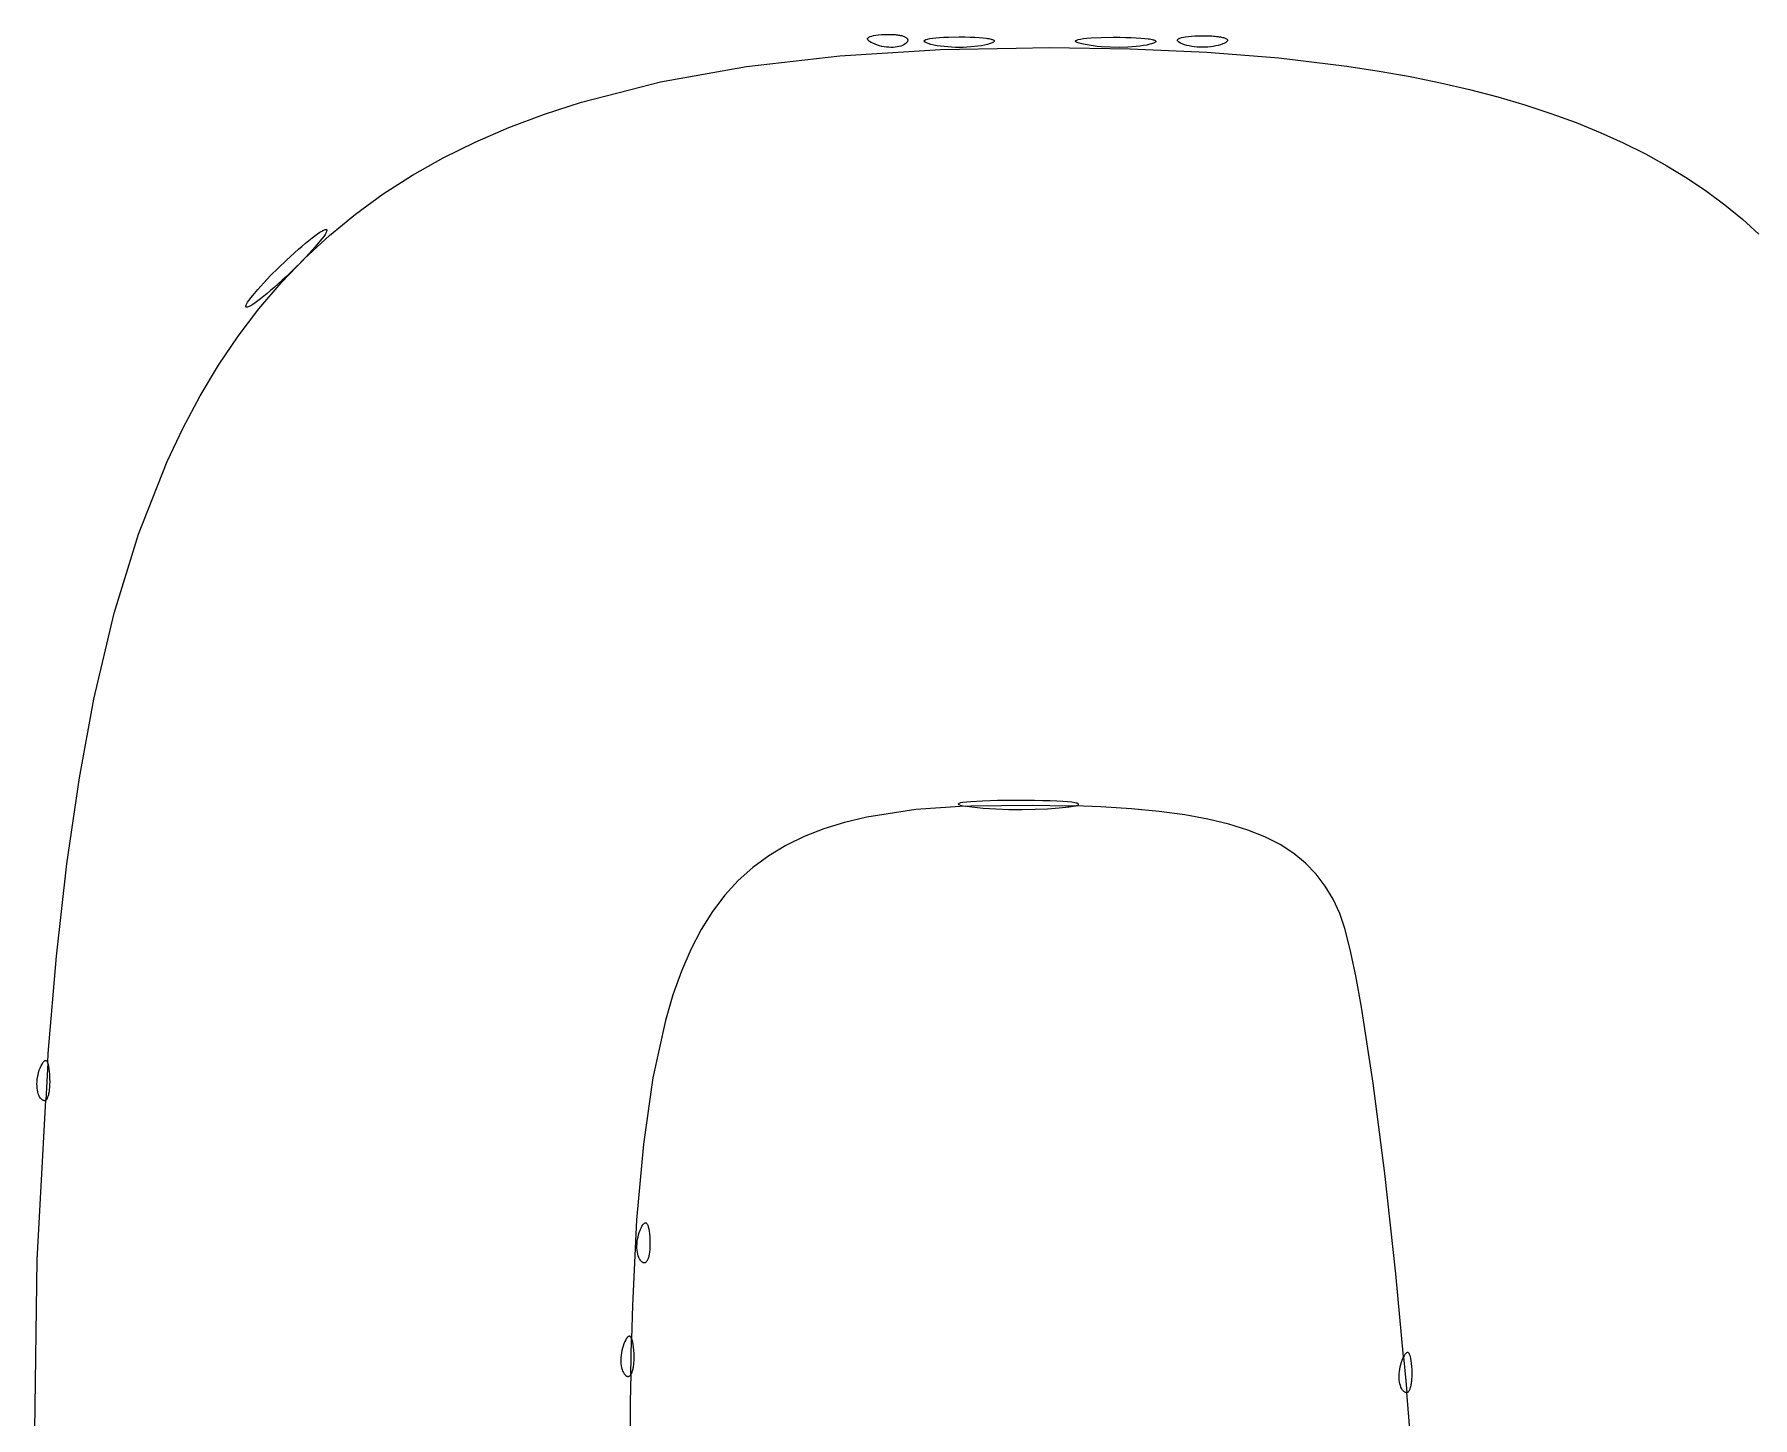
# Model space of a CAD drawing. Extents: x 70.3 to 133.4, y -81.7 to -32.
# Drawn here: x 73.029 to 73.87, y -67.216 to -66.539 of the extents above; entities that cross this region are included whole.
import ezdxf

# ---------------------------------------------------------------- set-up
doc = ezdxf.new("R2010")
doc.units = 0
doc.layers.add('BLACK', color=7, linetype='CONTINUOUS')

msp = doc.modelspace()

# ---------------------------------------------------------------- linework, layer by layer
at = {"layer": 'BLACK', "linetype": 'CONTINUOUS'}
for p, q in [((73.437416, -66.540841), (73.437595, -66.540688)), ((73.437595, -66.540688), (73.43782, -66.540541)), ((73.43782, -66.540541), (73.43809, -66.540401)), ((73.43809, -66.540401), (73.438405, -66.540267)), ((73.438405, -66.540267), (73.43917, -66.540021)), ((73.43917, -66.540021), (73.440115, -66.539804)), ((73.440115, -66.539804), (73.441236, -66.539617)), ((73.441236, -66.539617), (73.442535, -66.539462)), ((73.442535, -66.539462), (73.444008, -66.539339)), ((73.444008, -66.539339), (73.445655, -66.539251)), ((73.445655, -66.539251), (73.446429, -66.539225)), ((73.446429, -66.539225), (73.44718, -66.539212)), ((73.44718, -66.539212), (73.447909, -66.539211)), ((73.447909, -66.539211), (73.448614, -66.539223)), ((73.448614, -66.539223), (73.449294, -66.539247)), ((73.449294, -66.539247), (73.44995, -66.539282)), ((73.44995, -66.539282), (73.45058, -66.539328)), ((73.45058, -66.539328), (73.451184, -66.539386)), ((73.451184, -66.539386), (73.451761, -66.539455)), ((73.451761, -66.539455), (73.452311, -66.539534)), ((73.452311, -66.539534), (73.452832, -66.539624)), ((73.452832, -66.539624), (73.453324, -66.539723)), ((73.453324, -66.539723), (73.453787, -66.539833)), ((73.453787, -66.539833), (73.454219, -66.539952)), ((73.454219, -66.539952), (73.454621, -66.54008)), ((73.454621, -66.54008), (73.454991, -66.540217)), ((73.454991, -66.540217), (73.455329, -66.540363)), ((73.455329, -66.540363), (73.455634, -66.540518)), ((73.455634, -66.540518), (73.455905, -66.54068)), ((73.455905, -66.54068), (73.456142, -66.540851)), ((73.470504, -66.540905), (73.472345, -66.540751)), ((73.472345, -66.540751), (73.474425, -66.540629)), ((73.474425, -66.540629), (73.476738, -66.540539)), ((73.476738, -66.540539), (73.482036, -66.540465)), ((73.482036, -66.540465), (73.484794, -66.540484)), ((73.484794, -66.540484), (73.487333, -66.540539)), ((73.487333, -66.540539), (73.489646, -66.540629)), ((73.489646, -66.540629), (73.491727, -66.540751)), ((73.491727, -66.540751), (73.493567, -66.540905)), ((73.54653, -66.54096), (73.55143, -66.540728)), ((73.55143, -66.540728), (73.557442, -66.540626)), ((73.557442, -66.540626), (73.560605, -66.540628)), ((73.560605, -66.540628), (73.563538, -66.540667)), ((73.563538, -66.540667), (73.566233, -66.540741)), ((73.566233, -66.540741), (73.568681, -66.540848)), ((73.590768, -66.540794), (73.591724, -66.540563)), ((73.591724, -66.540563), (73.592862, -66.540362)), ((73.592862, -66.540362), (73.594176, -66.540193)), ((73.594176, -66.540193), (73.595662, -66.540058)), ((73.595662, -66.540058), (73.597314, -66.539959)), ((73.597314, -66.539959), (73.599128, -66.539898)), ((73.599128, -66.539898), (73.601098, -66.539877)), ((73.601098, -66.539877), (73.603068, -66.539898)), ((73.603068, -66.539898), (73.603995, -66.539923)), ((73.603995, -66.539923), (73.604882, -66.539959)), ((73.604882, -66.539959), (73.605728, -66.540003)), ((73.605728, -66.540003), (73.606534, -66.540058)), ((73.606534, -66.540058), (73.607298, -66.540121)), ((73.607298, -66.540121), (73.60802, -66.540193)), ((73.60802, -66.540193), (73.608699, -66.540273)), ((73.608699, -66.540273), (73.609335, -66.540362)), ((73.609335, -66.540362), (73.609926, -66.540459)), ((73.609926, -66.540459), (73.610473, -66.540563)), ((73.610473, -66.540563), (73.610974, -66.540675)), ((73.610974, -66.540675), (73.611429, -66.540794)), ((73.423546, -66.549643), (73.472897, -66.546581)), ((73.437152, -66.541338), (73.437194, -66.541166)), ((73.437156, -66.541516), (73.437152, -66.541338)), ((73.437207, -66.541699), (73.437156, -66.541516)), ((73.437194, -66.541166), (73.437282, -66.541)), ((73.437304, -66.541888), (73.437207, -66.541699)), ((73.437282, -66.541), (73.437416, -66.540841)), ((73.437447, -66.542082), (73.437304, -66.541888)), ((73.437637, -66.542281), (73.437447, -66.542082)), ((73.437875, -66.542486), (73.437637, -66.542281)), ((73.438159, -66.542695), (73.437875, -66.542486)), ((73.438869, -66.543128), (73.438159, -66.542695)), ((73.439769, -66.543579), (73.438869, -66.543128)), ((73.44086, -66.544046), (73.439769, -66.543579)), ((73.441946, -66.544446), (73.44086, -66.544046)), ((73.44305, -66.544786), (73.441946, -66.544446)), ((73.444165, -66.545066), (73.44305, -66.544786)), ((73.445283, -66.545287), (73.444165, -66.545066)), ((73.446396, -66.545448), (73.445283, -66.545287)), ((73.447496, -66.545551), (73.446396, -66.545448)), ((73.448575, -66.545596), (73.447496, -66.545551)), ((73.449626, -66.545582), (73.448575, -66.545596)), ((73.450641, -66.545511), (73.449626, -66.545582)), ((73.451611, -66.545382), (73.450641, -66.545511)), ((73.45253, -66.545196), (73.451611, -66.545382)), ((73.453389, -66.544953), (73.45253, -66.545196)), ((73.454181, -66.544654), (73.453389, -66.544953)), ((73.454897, -66.544298), (73.454181, -66.544654)), ((73.455531, -66.543887), (73.454897, -66.544298)), ((73.455814, -66.54366), (73.455531, -66.543887)), ((73.456073, -66.54342), (73.455814, -66.54366)), ((73.456299, -66.543175), (73.456073, -66.54342)), ((73.456142, -66.540851), (73.456344, -66.541029)), ((73.456483, -66.542935), (73.456299, -66.543175)), ((73.456344, -66.541029), (73.456511, -66.541215)), ((73.456625, -66.542699), (73.456483, -66.542935)), ((73.456511, -66.541215), (73.456641, -66.541408)), ((73.456726, -66.542469), (73.456625, -66.542699)), ((73.456641, -66.541408), (73.456735, -66.541607)), ((73.456787, -66.542245), (73.456726, -66.542469)), ((73.456735, -66.541607), (73.456768, -66.54171)), ((73.456768, -66.54171), (73.456791, -66.541814)), ((73.456803, -66.542135), (73.456787, -66.542245)), ((73.456791, -66.541814), (73.456804, -66.541919)), ((73.456808, -66.542026), (73.456803, -66.542135)), ((73.456804, -66.541919), (73.456808, -66.542026)), ((73.464887, -66.542525), (73.464904, -66.542369)), ((73.464944, -66.542686), (73.464887, -66.542525)), ((73.464904, -66.542369), (73.464993, -66.542217)), ((73.465075, -66.54285), (73.464944, -66.542686)), ((73.464993, -66.542217), (73.465154, -66.542069)), ((73.465281, -66.543019), (73.465075, -66.54285)), ((73.465154, -66.542069), (73.465687, -66.54179)), ((73.465922, -66.543366), (73.465281, -66.543019)), ((73.465687, -66.54179), (73.466496, -66.541531)), ((73.466874, -66.543725), (73.465922, -66.543366)), ((73.466496, -66.541531), (73.467573, -66.541297)), ((73.468145, -66.544095), (73.466874, -66.543725)), ((73.467573, -66.541297), (73.468911, -66.541087)), ((73.469632, -66.544446), (73.468145, -66.544095)), ((73.468911, -66.541087), (73.470504, -66.540905)), ((73.471219, -66.54475), (73.469632, -66.544446)), ((73.472891, -66.545008), (73.471219, -66.54475)), ((73.474635, -66.545218), (73.472891, -66.545008)), ((73.472897, -66.546581), (73.509817, -66.545916)), ((73.476435, -66.545382), (73.474635, -66.545218)), ((73.478278, -66.545499), (73.476435, -66.545382)), ((73.48015, -66.545569), (73.478278, -66.545499)), ((73.482036, -66.545593), (73.48015, -66.545569)), ((73.483922, -66.545569), (73.482036, -66.545593)), ((73.485793, -66.545499), (73.483922, -66.545569)), ((73.487636, -66.545382), (73.485793, -66.545499)), ((73.489437, -66.545218), (73.487636, -66.545382)), ((73.49118, -66.545008), (73.489437, -66.545218)), ((73.492852, -66.54475), (73.49118, -66.545008)), ((73.494439, -66.544446), (73.492852, -66.54475)), ((73.493567, -66.540905), (73.49516, -66.541087)), ((73.495926, -66.544095), (73.494439, -66.544446)), ((73.49516, -66.541087), (73.495861, -66.541189)), ((73.495861, -66.541189), (73.496499, -66.541297)), ((73.496602, -66.543909), (73.495926, -66.544095)), ((73.496499, -66.541297), (73.49707, -66.541411)), ((73.497197, -66.543725), (73.496602, -66.543909)), ((73.49707, -66.541411), (73.497576, -66.541531)), ((73.497713, -66.543544), (73.497197, -66.543725)), ((73.497576, -66.541531), (73.498014, -66.541658)), ((73.49815, -66.543366), (73.497713, -66.543544)), ((73.498014, -66.541658), (73.498384, -66.54179)), ((73.498509, -66.543191), (73.49815, -66.543366)), ((73.498384, -66.54179), (73.498686, -66.541927)), ((73.498791, -66.543019), (73.498509, -66.543191)), ((73.498686, -66.541927), (73.498917, -66.542069)), ((73.498997, -66.54285), (73.498791, -66.543019)), ((73.498917, -66.542069), (73.499078, -66.542217)), ((73.499128, -66.542686), (73.498997, -66.54285)), ((73.499078, -66.542217), (73.499132, -66.542292)), ((73.499165, -66.542605), (73.499128, -66.542686)), ((73.499132, -66.542292), (73.499167, -66.542369)), ((73.499184, -66.542525), (73.499165, -66.542605)), ((73.499167, -66.542369), (73.499185, -66.542446)), ((73.499185, -66.542446), (73.499184, -66.542525)), ((73.509817, -66.545916), (73.526062, -66.545624)), ((73.526062, -66.545624), (73.565748, -66.546223)), ((73.538952, -66.542576), (73.538967, -66.542428)), ((73.539022, -66.542729), (73.538952, -66.542576)), ((73.538967, -66.542428), (73.539066, -66.542284)), ((73.539179, -66.542885), (73.539022, -66.542729)), ((73.539066, -66.542284), (73.539515, -66.542009)), ((73.539754, -66.543207), (73.539179, -66.542885)), ((73.539515, -66.542009), (73.540292, -66.541753)), ((73.540686, -66.543541), (73.539754, -66.543207)), ((73.540292, -66.541753), (73.541389, -66.541518)), ((73.54198, -66.543885), (73.540686, -66.543541)), ((73.541389, -66.541518), (73.542799, -66.541307)), ((73.543644, -66.544238), (73.54198, -66.543885)), ((73.542799, -66.541307), (73.544515, -66.54112)), ((73.545544, -66.544571), (73.543644, -66.544238)), ((73.544515, -66.54112), (73.54653, -66.54096)), ((73.547532, -66.544858), (73.545544, -66.544571)), ((73.54959, -66.545098), (73.547532, -66.544858)), ((73.551703, -66.545293), (73.54959, -66.545098)), ((73.556028, -66.545545), (73.551703, -66.545293)), ((73.560375, -66.545614), (73.556028, -66.545545)), ((73.564616, -66.545502), (73.560375, -66.545614)), ((73.566656, -66.545377), (73.564616, -66.545502)), ((73.565748, -66.546223), (73.603225, -66.547933)), ((73.56862, -66.545207), (73.566656, -66.545377)), ((73.570492, -66.544992), (73.56862, -66.545207)), ((73.568681, -66.540848), (73.570872, -66.540987)), ((73.572256, -66.544732), (73.570492, -66.544992)), ((73.570872, -66.540987), (73.572797, -66.541155)), ((73.573895, -66.544427), (73.572256, -66.544732)), ((73.572797, -66.541155), (73.574447, -66.541351)), ((73.575394, -66.544077), (73.573895, -66.544427)), ((73.574447, -66.541351), (73.575165, -66.541459)), ((73.575165, -66.541459), (73.575812, -66.541573)), ((73.57606, -66.543892), (73.575394, -66.544077)), ((73.575812, -66.541573), (73.576385, -66.541694)), ((73.576635, -66.54371), (73.57606, -66.543892)), ((73.576385, -66.541694), (73.576884, -66.54182)), ((73.57712, -66.543531), (73.576635, -66.54371)), ((73.576884, -66.54182), (73.577307, -66.541952)), ((73.577518, -66.543355), (73.57712, -66.543531)), ((73.577307, -66.541952), (73.577653, -66.542089)), ((73.577828, -66.543182), (73.577518, -66.543355)), ((73.577653, -66.542089), (73.577921, -66.542231)), ((73.578052, -66.543013), (73.577828, -66.543182)), ((73.577921, -66.542231), (73.57811, -66.542379)), ((73.578191, -66.542848), (73.578052, -66.543013)), ((73.57811, -66.542379), (73.578175, -66.542454)), ((73.578175, -66.542454), (73.578219, -66.542531)), ((73.578229, -66.542767), (73.578191, -66.542848)), ((73.578219, -66.542531), (73.578243, -66.542608)), ((73.578246, -66.542687), (73.578229, -66.542767)), ((73.578243, -66.542608), (73.578246, -66.542687)), ((73.588849, -66.542149), (73.588861, -66.541976)), ((73.58889, -66.542326), (73.588849, -66.542149)), ((73.588861, -66.541976), (73.588925, -66.541809)), ((73.588983, -66.542508), (73.58889, -66.542326)), ((73.588925, -66.541809), (73.58904, -66.541646)), ((73.58913, -66.542694), (73.588983, -66.542508)), ((73.58904, -66.541646), (73.589205, -66.541489)), ((73.589332, -66.542883), (73.58913, -66.542694)), ((73.589205, -66.541489), (73.589421, -66.541338)), ((73.589588, -66.543077), (73.589332, -66.542883)), ((73.589421, -66.541338), (73.589998, -66.541053)), ((73.590269, -66.543473), (73.589588, -66.543077)), ((73.589998, -66.541053), (73.590768, -66.540794)), ((73.591176, -66.543881), (73.590269, -66.543473)), ((73.592239, -66.544268), (73.591176, -66.543881)), ((73.593372, -66.544603), (73.592239, -66.544268)), ((73.594566, -66.544887), (73.593372, -66.544603)), ((73.595812, -66.545119), (73.594566, -66.544887)), ((73.597098, -66.5453), (73.595812, -66.545119)), ((73.598414, -66.545429), (73.597098, -66.5453)), ((73.599751, -66.545506), (73.598414, -66.545429)), ((73.601098, -66.545532), (73.599751, -66.545506)), ((73.602445, -66.545506), (73.601098, -66.545532)), ((73.603782, -66.545429), (73.602445, -66.545506)), ((73.603225, -66.547933), (73.638532, -66.550769)), ((73.605099, -66.5453), (73.603782, -66.545429)), ((73.606385, -66.545119), (73.605099, -66.5453)), ((73.60763, -66.544887), (73.606385, -66.545119)), ((73.608824, -66.544603), (73.60763, -66.544887)), ((73.609958, -66.544268), (73.608824, -66.544603)), ((73.61102, -66.543881), (73.609958, -66.544268)), ((73.611503, -66.543676), (73.61102, -66.543881)), ((73.611429, -66.540794), (73.611837, -66.54092)), ((73.611928, -66.543473), (73.611503, -66.543676)), ((73.611837, -66.54092), (73.612198, -66.541053)), ((73.612296, -66.543273), (73.611928, -66.543473)), ((73.612198, -66.541053), (73.612511, -66.541192)), ((73.612608, -66.543077), (73.612296, -66.543273)), ((73.612511, -66.541192), (73.612776, -66.541338)), ((73.612864, -66.542883), (73.612608, -66.543077)), ((73.612776, -66.541338), (73.612991, -66.541489)), ((73.613066, -66.542694), (73.612864, -66.542883)), ((73.612991, -66.541489), (73.613156, -66.541646)), ((73.613213, -66.542508), (73.613066, -66.542694)), ((73.613156, -66.541646), (73.61322, -66.541727)), ((73.613267, -66.542416), (73.613213, -66.542508)), ((73.61322, -66.541727), (73.613271, -66.541809)), ((73.613307, -66.542326), (73.613267, -66.542416)), ((73.613271, -66.541809), (73.61331, -66.541892)), ((73.613333, -66.542237), (73.613307, -66.542326)), ((73.61331, -66.541892), (73.613335, -66.541976)), ((73.613347, -66.542149), (73.613333, -66.542237)), ((73.613335, -66.541976), (73.613348, -66.542062)), ((73.613348, -66.542062), (73.613347, -66.542149)), ((73.335754, -66.562446), (73.377876, -66.554901)), ((73.377876, -66.554901), (73.423546, -66.549643)), ((73.638532, -66.550769), (73.67171, -66.554748)), ((73.67171, -66.554748), (73.687513, -66.557171)), ((73.687513, -66.557171), (73.7028, -66.559885)), ((73.320571, -66.566338), (73.335754, -66.562446)), ((73.7028, -66.559885), (73.717574, -66.562893)), ((73.717574, -66.562893), (73.731842, -66.566196)), ((73.278931, -66.578251), (73.297046, -66.572369)), ((73.297046, -66.572369), (73.320571, -66.566338)), ((73.731842, -66.566196), (73.745607, -66.569797)), ((73.745607, -66.569797), (73.758877, -66.573697)), ((73.758877, -66.573697), (73.771654, -66.577898)), ((73.261618, -66.584762), (73.278931, -66.578251)), ((73.771654, -66.577898), (73.783945, -66.582403)), ((73.783945, -66.582403), (73.795754, -66.587212)), ((73.245093, -66.591913), (73.261618, -66.584762)), ((73.795754, -66.587212), (73.807088, -66.592329)), ((73.229337, -66.599715), (73.245093, -66.591913)), ((73.807088, -66.592329), (73.817949, -66.597755)), ((73.817949, -66.597755), (73.828345, -66.603492)), ((73.214335, -66.608181), (73.229337, -66.599715)), ((73.828345, -66.603492), (73.838279, -66.609542)), ((73.200069, -66.61732), (73.214335, -66.608181)), ((73.838279, -66.609542), (73.847757, -66.615908)), ((73.847757, -66.615908), (73.856784, -66.62259)), ((73.186523, -66.627146), (73.200069, -66.61732)), ((73.856784, -66.62259), (73.865366, -66.629591)), ((73.17368, -66.637669), (73.186523, -66.627146)), ((73.865366, -66.629591), (73.873506, -66.636913)), ((73.160334, -66.642823), (73.162068, -66.641362)), ((73.161523, -66.6489), (73.17368, -66.637669)), ((73.162068, -66.641362), (73.163704, -66.640024)), ((73.163704, -66.640024), (73.165233, -66.638817)), ((73.165233, -66.638817), (73.166644, -66.637748)), ((73.166644, -66.637748), (73.167927, -66.636825)), ((73.169072, -66.640485), (73.166644, -66.643354)), ((73.167927, -66.636825), (73.169072, -66.636055)), ((73.169072, -66.636055), (73.170069, -66.635446)), ((73.170069, -66.639222), (73.169072, -66.640485)), ((73.170069, -66.635446), (73.170509, -66.635204)), ((73.170907, -66.638087), (73.170069, -66.639222)), ((73.170509, -66.635204), (73.170907, -66.635005)), ((73.170907, -66.635005), (73.171264, -66.63485)), ((73.171577, -66.637094), (73.170907, -66.638087)), ((73.171264, -66.63485), (73.171577, -66.63474)), ((73.171577, -66.63474), (73.171846, -66.634676)), ((73.172068, -66.636253), (73.171577, -66.637094)), ((73.171846, -66.634676), (73.172068, -66.634658)), ((73.172068, -66.634658), (73.172243, -66.634689)), ((73.17237, -66.635576), (73.172068, -66.636253)), ((73.172243, -66.634689), (73.17237, -66.634768)), ((73.17237, -66.634768), (73.172447, -66.634896)), ((73.172447, -66.635303), (73.17237, -66.635576)), ((73.172447, -66.634896), (73.172473, -66.635075)), ((73.172473, -66.635075), (73.172447, -66.635303)), ((73.148643, -66.653575), (73.152629, -66.649749)), ((73.150037, -66.660851), (73.161523, -66.6489)), ((73.152629, -66.649749), (73.154651, -66.64787)), ((73.154651, -66.64787), (73.156616, -66.646085)), ((73.156616, -66.646085), (73.158513, -66.6444)), ((73.158513, -66.6444), (73.160334, -66.642823)), ((73.163704, -66.646602), (73.160334, -66.650135)), ((73.166644, -66.643354), (73.163704, -66.646602)), ((73.141555, -66.660833), (73.144924, -66.6573)), ((73.144924, -66.6573), (73.148643, -66.653575)), ((73.152629, -66.657686), (73.150608, -66.659565)), ((73.156616, -66.653861), (73.152629, -66.657686)), ((73.160334, -66.650135), (73.156616, -66.653861)), ((73.136187, -66.666949), (73.138615, -66.66408)), ((73.138615, -66.66408), (73.141555, -66.660833)), ((73.139203, -66.673533), (73.150037, -66.660851)), ((73.143191, -66.666073), (73.141555, -66.66741)), ((73.144924, -66.664612), (73.143191, -66.666073)), ((73.146745, -66.663035), (73.144924, -66.664612)), ((73.148643, -66.66135), (73.146745, -66.663035)), ((73.150608, -66.659565), (73.148643, -66.66135)), ((73.129005, -66.686958), (73.139203, -66.673533)), ((73.132786, -66.67236), (73.132812, -66.672132)), ((73.132812, -66.672539), (73.132786, -66.67236)), ((73.132812, -66.672132), (73.132889, -66.671859)), ((73.132889, -66.672667), (73.132812, -66.672539)), ((73.132889, -66.671859), (73.133191, -66.671182)), ((73.133015, -66.672746), (73.132889, -66.672667)), ((73.133191, -66.672776), (73.133015, -66.672746)), ((73.133191, -66.671182), (73.133682, -66.670341)), ((73.133413, -66.672759), (73.133191, -66.672776)), ((73.133682, -66.672695), (73.133413, -66.672759)), ((73.133682, -66.670341), (73.134352, -66.669347)), ((73.133995, -66.672585), (73.133682, -66.672695)), ((73.134352, -66.67243), (73.133995, -66.672585)), ((73.134352, -66.669347), (73.13519, -66.668213)), ((73.13475, -66.672231), (73.134352, -66.67243)), ((73.13519, -66.671989), (73.13475, -66.672231)), ((73.13519, -66.668213), (73.136187, -66.666949)), ((73.136187, -66.67138), (73.13519, -66.671989)), ((73.137332, -66.67061), (73.136187, -66.67138)), ((73.138615, -66.669687), (73.137332, -66.67061)), ((73.140026, -66.668618), (73.138615, -66.669687)), ((73.141555, -66.66741), (73.140026, -66.668618)), ((73.119427, -66.701137), (73.129005, -66.686958)), ((73.110452, -66.716081), (73.119427, -66.701137)), ((73.102064, -66.731803), (73.110452, -66.716081)), ((73.094244, -66.748312), (73.102064, -66.731803)), ((73.080247, -66.783742), (73.094244, -66.748312)), ((73.068328, -66.822461), (73.080247, -66.783742)), ((73.058352, -66.864561), (73.068328, -66.822461)), ((73.051312, -66.903029), (73.058352, -66.864561)), ((73.04525, -66.945133), (73.051312, -66.903029)), ((73.460808, -66.918638), (73.436842, -66.922308)), ((73.484856, -66.916959), (73.460808, -66.918638)), ((73.481627, -66.915766), (73.481563, -66.915902)), ((73.481563, -66.915902), (73.481626, -66.916042)), ((73.481626, -66.916042), (73.481817, -66.916186)), ((73.481816, -66.915633), (73.481627, -66.915766)), ((73.482566, -66.915381), (73.481816, -66.915633)), ((73.481817, -66.916186), (73.48259, -66.916483)), ((73.483801, -66.915148), (73.482566, -66.915381)), ((73.48259, -66.916483), (73.483892, -66.916792)), ((73.487683, -66.914743), (73.483801, -66.915148)), ((73.483892, -66.916792), (73.484856, -66.916959)), ((73.484856, -66.916959), (73.487725, -66.916759)), ((73.485736, -66.917111), (73.484856, -66.916959)), ((73.488131, -66.917439), (73.485736, -66.917111)), ((73.493372, -66.914432), (73.487683, -66.914743)), ((73.487725, -66.916759), (73.517754, -66.91639)), ((73.493784, -66.918017), (73.488131, -66.917439)), ((73.500779, -66.914228), (73.493372, -66.914432)), ((73.499914, -66.918426), (73.493784, -66.918017)), ((73.506324, -66.918667), (73.499914, -66.918426)), ((73.509817, -66.914146), (73.500779, -66.914228)), ((73.512821, -66.91874), (73.506324, -66.918667)), ((73.514556, -66.914155), (73.509817, -66.914146)), ((73.519207, -66.918645), (73.512821, -66.91874)), ((73.518941, -66.914197), (73.514556, -66.914155)), ((73.517754, -66.91639), (73.535253, -66.916705)), ((73.52296, -66.91427), (73.518941, -66.914197)), ((73.525289, -66.918383), (73.519207, -66.918645)), ((73.526598, -66.914374), (73.52296, -66.91427)), ((73.53087, -66.917954), (73.525289, -66.918383)), ((73.529842, -66.914506), (73.526598, -66.914374)), ((73.53268, -66.914665), (73.529842, -66.914506)), ((73.535756, -66.917358), (73.53087, -66.917954)), ((73.535098, -66.914849), (73.53268, -66.914665)), ((73.537082, -66.915056), (73.535098, -66.914849)), ((73.535253, -66.916705), (73.538595, -66.916834)), ((73.537718, -66.917023), (73.535756, -66.917358)), ((73.538619, -66.915285), (73.537082, -66.915056)), ((73.538496, -66.916859), (73.537718, -66.917023)), ((73.538595, -66.916834), (73.538496, -66.916859)), ((73.538595, -66.916834), (73.53914, -66.916698)), ((73.551409, -66.917328), (73.538595, -66.916834)), ((73.539216, -66.915407), (73.538619, -66.915285)), ((73.53914, -66.916698), (73.539653, -66.91654)), ((73.539697, -66.915534), (73.539216, -66.915407)), ((73.539653, -66.91654), (73.540036, -66.916385)), ((73.540059, -66.915665), (73.539697, -66.915534)), ((73.540036, -66.916385), (73.54029, -66.916234)), ((73.540301, -66.915801), (73.540059, -66.915665)), ((73.54029, -66.916234), (73.540418, -66.916086)), ((73.540376, -66.915871), (73.540301, -66.915801)), ((73.540421, -66.915941), (73.540376, -66.915871)), ((73.540418, -66.916086), (73.540435, -66.916013)), ((73.540435, -66.916013), (73.540421, -66.915941)), ((73.566278, -66.918277), (73.551409, -66.917328)), ((73.579918, -66.919573), (73.566278, -66.918277)), ((73.425915, -66.924902), (73.415666, -66.92805)), ((73.436842, -66.922308), (73.425915, -66.924902)), ((73.592384, -66.921237), (73.579918, -66.919573)), ((73.603735, -66.923287), (73.592384, -66.921237)), ((73.614026, -66.925745), (73.603735, -66.923287)), ((73.623315, -66.92863), (73.614026, -66.925745)), ((73.406075, -66.931787), (73.39712, -66.936146)), ((73.415666, -66.92805), (73.406075, -66.931787)), ((73.631658, -66.931962), (73.623315, -66.92863)), ((73.639112, -66.935761), (73.631658, -66.931962)), ((73.645735, -66.940048), (73.639112, -66.935761)), ((73.388783, -66.941165), (73.381043, -66.946877)), ((73.39712, -66.936146), (73.388783, -66.941165)), ((73.651582, -66.944842), (73.645735, -66.940048)), ((73.040165, -66.990325), (73.04525, -66.945133)), ((73.381043, -66.946877), (73.37388, -66.953319)), ((73.656711, -66.950164), (73.651582, -66.944842)), ((73.661179, -66.956033), (73.656711, -66.950164)), ((73.367273, -66.960524), (73.361204, -66.968528)), ((73.37388, -66.953319), (73.367273, -66.960524)), ((73.665042, -66.962469), (73.661179, -66.956033)), ((73.361204, -66.968528), (73.355651, -66.977367)), ((73.668357, -66.969493), (73.665042, -66.962469)), ((73.67084, -66.976798), (73.668357, -66.969493)), ((73.355651, -66.977367), (73.350595, -66.987076)), ((73.673455, -66.987033), (73.67084, -66.976798)), ((73.036052, -67.038058), (73.040165, -66.990325)), ((73.350595, -66.987076), (73.346015, -66.997689)), ((73.676174, -66.99996), (73.673455, -66.987033)), ((73.346015, -66.997689), (73.341892, -67.009242)), ((73.67897, -67.015342), (73.676174, -66.99996)), ((73.341892, -67.009242), (73.338205, -67.02177)), ((73.684676, -67.052514), (73.67897, -67.015342)), ((73.338205, -67.02177), (73.332059, -67.04989)), ((73.031714, -67.046221), (73.032113, -67.045135)), ((73.032113, -67.045135), (73.03258, -67.044044)), ((73.03258, -67.044044), (73.033031, -67.043144)), ((73.033031, -67.043144), (73.033464, -67.042434)), ((73.033464, -67.042434), (73.033673, -67.04215)), ((73.033673, -67.04215), (73.033878, -67.041913)), ((73.033878, -67.041913), (73.034077, -67.041723)), ((73.034077, -67.041723), (73.034271, -67.041579)), ((73.034271, -67.041579), (73.03446, -67.041482)), ((73.03446, -67.041482), (73.034643, -67.041432)), ((73.034643, -67.041432), (73.034821, -67.041428)), ((73.034821, -67.041428), (73.034993, -67.04147)), ((73.035818, -67.042505), (73.034851, -67.06085)), ((73.034993, -67.04147), (73.035158, -67.041558)), ((73.035158, -67.041558), (73.035318, -67.041691)), ((73.035318, -67.041691), (73.035471, -67.04187)), ((73.035471, -67.04187), (73.035618, -67.042095)), ((73.035618, -67.042095), (73.035758, -67.042365)), ((73.035758, -67.042365), (73.035818, -67.042505)), ((73.035818, -67.042505), (73.036052, -67.038058)), ((73.035892, -67.042681), (73.035818, -67.042505)), ((73.036138, -67.043446), (73.035892, -67.042681)), ((73.036355, -67.04439), (73.036138, -67.043446)), ((73.036542, -67.045512), (73.036355, -67.04439)), ((73.030564, -67.052851), (73.030609, -67.051771)), ((73.030578, -67.053902), (73.030564, -67.052851)), ((73.030609, -67.051771), (73.030712, -67.050671)), ((73.030712, -67.050671), (73.030873, -67.049559)), ((73.030873, -67.049559), (73.031094, -67.048441)), ((73.031094, -67.048441), (73.031374, -67.047326)), ((73.031374, -67.047326), (73.031714, -67.046221)), ((73.036697, -67.046811), (73.036542, -67.045512)), ((73.03682, -67.048284), (73.036697, -67.046811)), ((73.036909, -67.049931), (73.03682, -67.048284)), ((73.036878, -67.054226), (73.036913, -67.05357)), ((73.036934, -67.050705), (73.036909, -67.049931)), ((73.036913, -67.05357), (73.036937, -67.052889)), ((73.036948, -67.051456), (73.036934, -67.050705)), ((73.036937, -67.052889), (73.036948, -67.052184)), ((73.036948, -67.052184), (73.036948, -67.051456)), ((73.332059, -67.04989), (73.327417, -67.082332)), ((73.690347, -67.096643), (73.684676, -67.052514)), ((73.030649, -67.054916), (73.030578, -67.053902)), ((73.030778, -67.055887), (73.030649, -67.054916)), ((73.030737, -67.138947), (73.034851, -67.06085)), ((73.030964, -67.056806), (73.030778, -67.055887)), ((73.031207, -67.057665), (73.030964, -67.056806)), ((73.031506, -67.058456), (73.031207, -67.057665)), ((73.031862, -67.059173), (73.031506, -67.058456)), ((73.032273, -67.059806), (73.031862, -67.059173)), ((73.032499, -67.06009), (73.032273, -67.059806)), ((73.03274, -67.060349), (73.032499, -67.06009)), ((73.032985, -67.060575), (73.03274, -67.060349)), ((73.033225, -67.060759), (73.032985, -67.060575)), ((73.03346, -67.060901), (73.033225, -67.060759)), ((73.03369, -67.061002), (73.03346, -67.060901)), ((73.033915, -67.061063), (73.03369, -67.061002)), ((73.034025, -67.061078), (73.033915, -67.061063)), ((73.034133, -67.061084), (73.034025, -67.061078)), ((73.03424, -67.06108), (73.034133, -67.061084)), ((73.034346, -67.061067), (73.03424, -67.06108)), ((73.03445, -67.061043), (73.034346, -67.061067)), ((73.034552, -67.061011), (73.03445, -67.061043)), ((73.034752, -67.060917), (73.034552, -67.061011)), ((73.034851, -67.06085), (73.034752, -67.060917)), ((73.034851, -67.06085), (73.034945, -67.060787)), ((73.034945, -67.060787), (73.03513, -67.06062)), ((73.03513, -67.06062), (73.035309, -67.060418)), ((73.035309, -67.060418), (73.035479, -67.060181)), ((73.035479, -67.060181), (73.035642, -67.05991)), ((73.035642, -67.05991), (73.035796, -67.059605)), ((73.035796, -67.059605), (73.035942, -67.059267)), ((73.035942, -67.059267), (73.03608, -67.058897)), ((73.03608, -67.058897), (73.036208, -67.058495)), ((73.036208, -67.058495), (73.036327, -67.058063)), ((73.036327, -67.058063), (73.036436, -67.0576)), ((73.036436, -67.0576), (73.036536, -67.057108)), ((73.036536, -67.057108), (73.036626, -67.056586)), ((73.036626, -67.056586), (73.036705, -67.056037)), ((73.036705, -67.056037), (73.036773, -67.05546)), ((73.036773, -67.05546), (73.036831, -67.054856)), ((73.036831, -67.054856), (73.036878, -67.054226)), ((73.327417, -67.082332), (73.324119, -67.119377)), ((73.695756, -67.145822), (73.690347, -67.096643)), ((73.324119, -67.119377), (73.322002, -67.161305)), ((73.327563, -67.121288), (73.327762, -67.121098)), ((73.327762, -67.121098), (73.327956, -67.120954)), ((73.327956, -67.120954), (73.328145, -67.120858)), ((73.328145, -67.120858), (73.328328, -67.120807)), ((73.328328, -67.120807), (73.328506, -67.120803)), ((73.328506, -67.120803), (73.328678, -67.120845)), ((73.328678, -67.120845), (73.328843, -67.120933)), ((73.328843, -67.120933), (73.329003, -67.121066)), ((73.329003, -67.121066), (73.329156, -67.121245)), ((73.324396, -67.130047), (73.324558, -67.128934)), ((73.324558, -67.128934), (73.324779, -67.127816)), ((73.324779, -67.127816), (73.325059, -67.126701)), ((73.325059, -67.126701), (73.325399, -67.125597)), ((73.325399, -67.125597), (73.325798, -67.124511)), ((73.325798, -67.124511), (73.326265, -67.123419)), ((73.326265, -67.123419), (73.326716, -67.122519)), ((73.326716, -67.122519), (73.327149, -67.121809)), ((73.327149, -67.121809), (73.327358, -67.121525)), ((73.327358, -67.121525), (73.327563, -67.121288)), ((73.329156, -67.121245), (73.329303, -67.12147)), ((73.329303, -67.12147), (73.329443, -67.12174)), ((73.329443, -67.12174), (73.329577, -67.122056)), ((73.329577, -67.122056), (73.329823, -67.122821)), ((73.329823, -67.122821), (73.33004, -67.123765)), ((73.33004, -67.123765), (73.330227, -67.124887)), ((73.330227, -67.124887), (73.330382, -67.126185)), ((73.330382, -67.126185), (73.330505, -67.127659)), ((73.330505, -67.127659), (73.330593, -67.129306)), ((73.330593, -67.129306), (73.330619, -67.13008)), ((73.324249, -67.132226), (73.324294, -67.131147)), ((73.324263, -67.133277), (73.324249, -67.132226)), ((73.324334, -67.134291), (73.324263, -67.133277)), ((73.324294, -67.131147), (73.324396, -67.130047)), ((73.324463, -67.135262), (73.324334, -67.134291)), ((73.324649, -67.136181), (73.324463, -67.135262)), ((73.324892, -67.13704), (73.324649, -67.136181)), ((73.325191, -67.137831), (73.324892, -67.13704)), ((73.325546, -67.138548), (73.325191, -67.137831)), ((73.329893, -67.13787), (73.329765, -67.138272)), ((73.330012, -67.137438), (73.329893, -67.13787)), ((73.330121, -67.136975), (73.330012, -67.137438)), ((73.330221, -67.136482), (73.330121, -67.136975)), ((73.330311, -67.135961), (73.330221, -67.136482)), ((73.33039, -67.135412), (73.330311, -67.135961)), ((73.330458, -67.134835), (73.33039, -67.135412)), ((73.330516, -67.134231), (73.330458, -67.134835)), ((73.330563, -67.133601), (73.330516, -67.134231)), ((73.330598, -67.132945), (73.330563, -67.133601)), ((73.330621, -67.132264), (73.330598, -67.132945)), ((73.330619, -67.13008), (73.330632, -67.130831)), ((73.330633, -67.131559), (73.330621, -67.132264)), ((73.330632, -67.130831), (73.330633, -67.131559)), ((73.029285, -67.243413), (73.030737, -67.138947)), ((73.325958, -67.139181), (73.325546, -67.138548)), ((73.326184, -67.139464), (73.325958, -67.139181)), ((73.326425, -67.139724), (73.326184, -67.139464)), ((73.32667, -67.13995), (73.326425, -67.139724)), ((73.32691, -67.140134), (73.32667, -67.13995)), ((73.327145, -67.140276), (73.32691, -67.140134)), ((73.327375, -67.140377), (73.327145, -67.140276)), ((73.3276, -67.140438), (73.327375, -67.140377)), ((73.32771, -67.140453), (73.3276, -67.140438)), ((73.327818, -67.140459), (73.32771, -67.140453)), ((73.327925, -67.140455), (73.327818, -67.140459)), ((73.328031, -67.140441), (73.327925, -67.140455)), ((73.328135, -67.140418), (73.328031, -67.140441)), ((73.328237, -67.140385), (73.328135, -67.140418)), ((73.328437, -67.140292), (73.328237, -67.140385)), ((73.32863, -67.140162), (73.328437, -67.140292)), ((73.328815, -67.139995), (73.32863, -67.140162)), ((73.328994, -67.139793), (73.328815, -67.139995)), ((73.329164, -67.139556), (73.328994, -67.139793)), ((73.329327, -67.139284), (73.329164, -67.139556)), ((73.329481, -67.13898), (73.329327, -67.139284)), ((73.329627, -67.138642), (73.329481, -67.13898)), ((73.329765, -67.138272), (73.329627, -67.138642)), ((73.699575, -67.186429), (73.695756, -67.145822)), ((73.322002, -67.161305), (73.321624, -67.177576)), ((73.31833, -67.178982), (73.317863, -67.180073)), ((73.318781, -67.178082), (73.31833, -67.178982)), ((73.319214, -67.177372), (73.318781, -67.178082)), ((73.319423, -67.177088), (73.319214, -67.177372)), ((73.319628, -67.176851), (73.319423, -67.177088)), ((73.319827, -67.17666), (73.319628, -67.176851)), ((73.320022, -67.176517), (73.319827, -67.17666)), ((73.32021, -67.17642), (73.320022, -67.176517)), ((73.320394, -67.17637), (73.32021, -67.17642)), ((73.320571, -67.176365), (73.320394, -67.17637)), ((73.320743, -67.176407), (73.320571, -67.176365)), ((73.320909, -67.176495), (73.320743, -67.176407)), ((73.321068, -67.176629), (73.320909, -67.176495)), ((73.321222, -67.176808), (73.321068, -67.176629)), ((73.321216, -67.195138), (73.321624, -67.177576)), ((73.321368, -67.177033), (73.321222, -67.176808)), ((73.321509, -67.177303), (73.321368, -67.177033)), ((73.321624, -67.177576), (73.321509, -67.177303)), ((73.321624, -67.177576), (73.321642, -67.177618)), ((73.321642, -67.177618), (73.321888, -67.178383)), ((73.321888, -67.178383), (73.322105, -67.179328)), ((73.322105, -67.179328), (73.322292, -67.18045)), ((73.316359, -67.186709), (73.316314, -67.187788)), ((73.316314, -67.187788), (73.316328, -67.188839)), ((73.316462, -67.185609), (73.316359, -67.186709)), ((73.316623, -67.184496), (73.316462, -67.185609)), ((73.316844, -67.183379), (73.316623, -67.184496)), ((73.317124, -67.182264), (73.316844, -67.183379)), ((73.317464, -67.181159), (73.317124, -67.182264)), ((73.317864, -67.180073), (73.317464, -67.181159)), ((73.317863, -67.180073), (73.317864, -67.180073)), ((73.322292, -67.18045), (73.322447, -67.181748)), ((73.322447, -67.181748), (73.32257, -67.183221)), ((73.32257, -67.183221), (73.322659, -67.184869)), ((73.322659, -67.184869), (73.322685, -67.185642)), ((73.322687, -67.187827), (73.322663, -67.188507)), ((73.322685, -67.185642), (73.322698, -67.186393)), ((73.322698, -67.187122), (73.322687, -67.187827)), ((73.322698, -67.186393), (73.322698, -67.187122)), ((73.698464, -67.189096), (73.698863, -67.18801)), ((73.698863, -67.18801), (73.69933, -67.186919)), ((73.69933, -67.186919), (73.699575, -67.186429)), ((73.699781, -67.186019), (73.699575, -67.186429)), ((73.699575, -67.186429), (73.700677, -67.198144)), ((73.700214, -67.185309), (73.699781, -67.186019)), ((73.700423, -67.185025), (73.700214, -67.185309)), ((73.700628, -67.184788), (73.700423, -67.185025)), ((73.700827, -67.184598), (73.700628, -67.184788)), ((73.701021, -67.184454), (73.700827, -67.184598)), ((73.70121, -67.184357), (73.701021, -67.184454)), ((73.701393, -67.184307), (73.70121, -67.184357)), ((73.701571, -67.184303), (73.701393, -67.184307)), ((73.701743, -67.184345), (73.701571, -67.184303)), ((73.701908, -67.184432), (73.701743, -67.184345)), ((73.702068, -67.184566), (73.701908, -67.184432)), ((73.702221, -67.184745), (73.702068, -67.184566)), ((73.702368, -67.18497), (73.702221, -67.184745)), ((73.702508, -67.18524), (73.702368, -67.18497)), ((73.702642, -67.185555), (73.702508, -67.18524)), ((73.702888, -67.186321), (73.702642, -67.185555)), ((73.703105, -67.187265), (73.702888, -67.186321)), ((73.703292, -67.188387), (73.703105, -67.187265)), ((73.703447, -67.189685), (73.703292, -67.188387)), ((73.316328, -67.188839), (73.316399, -67.189854)), ((73.316399, -67.189854), (73.316528, -67.190825)), ((73.316528, -67.190825), (73.316714, -67.191743)), ((73.316714, -67.191743), (73.316957, -67.192602)), ((73.316957, -67.192602), (73.317256, -67.193394)), ((73.317256, -67.193394), (73.317612, -67.194111)), ((73.317612, -67.194111), (73.318023, -67.194744)), ((73.318023, -67.194744), (73.31825, -67.195027)), ((73.31825, -67.195027), (73.31849, -67.195287)), ((73.31849, -67.195287), (73.318735, -67.195513)), ((73.318735, -67.195513), (73.318975, -67.195696)), ((73.318975, -67.195696), (73.31921, -67.195838)), ((73.31921, -67.195838), (73.31944, -67.19594)), ((73.31944, -67.19594), (73.319665, -67.196)), ((73.319665, -67.196), (73.319775, -67.196016)), ((73.319775, -67.196016), (73.319884, -67.196022)), ((73.319884, -67.196022), (73.319991, -67.196018)), ((73.319991, -67.196018), (73.320096, -67.196004)), ((73.320096, -67.196004), (73.3202, -67.195981)), ((73.3202, -67.195981), (73.320302, -67.195948)), ((73.320302, -67.195948), (73.320502, -67.195855)), ((73.320502, -67.195855), (73.320695, -67.195724)), ((73.320695, -67.195724), (73.320881, -67.195558)), ((73.320881, -67.195558), (73.321059, -67.195356)), ((73.321216, -67.195138), (73.320908, -67.208398)), ((73.321059, -67.195356), (73.321216, -67.195138)), ((73.32123, -67.195118), (73.321216, -67.195138)), ((73.321392, -67.194847), (73.32123, -67.195118)), ((73.321547, -67.194542), (73.321392, -67.194847)), ((73.321693, -67.194204), (73.321547, -67.194542)), ((73.32183, -67.193834), (73.321693, -67.194204)), ((73.321958, -67.193433), (73.32183, -67.193834)), ((73.322077, -67.193), (73.321958, -67.193433)), ((73.322187, -67.192537), (73.322077, -67.193)), ((73.322286, -67.192045), (73.322187, -67.192537)), ((73.322376, -67.191524), (73.322286, -67.192045)), ((73.322455, -67.190974), (73.322376, -67.191524)), ((73.322524, -67.190397), (73.322455, -67.190974)), ((73.322581, -67.189793), (73.322524, -67.190397)), ((73.322628, -67.189163), (73.322581, -67.189793)), ((73.322663, -67.188507), (73.322628, -67.189163)), ((73.697314, -67.195726), (73.697359, -67.194646)), ((73.697328, -67.196777), (73.697314, -67.195726)), ((73.697399, -67.197791), (73.697328, -67.196777)), ((73.697359, -67.194646), (73.697461, -67.193546)), ((73.697461, -67.193546), (73.697623, -67.192434)), ((73.697623, -67.192434), (73.697844, -67.191316)), ((73.697844, -67.191316), (73.698124, -67.190201)), ((73.698124, -67.190201), (73.698464, -67.189096)), ((73.70357, -67.191159), (73.703447, -67.189685)), ((73.703659, -67.192806), (73.70357, -67.191159)), ((73.703628, -67.197101), (73.703663, -67.196445)), ((73.703684, -67.19358), (73.703659, -67.192806)), ((73.703663, -67.196445), (73.703687, -67.195764)), ((73.703697, -67.194331), (73.703684, -67.19358)), ((73.703687, -67.195764), (73.703698, -67.195059)), ((73.703698, -67.195059), (73.703697, -67.194331)), ((73.697528, -67.198762), (73.697399, -67.197791)), ((73.697714, -67.199681), (73.697528, -67.198762)), ((73.697957, -67.20054), (73.697714, -67.199681)), ((73.698256, -67.201332), (73.697957, -67.20054)), ((73.698612, -67.202048), (73.698256, -67.201332)), ((73.699023, -67.202681), (73.698612, -67.202048)), ((73.699249, -67.202965), (73.699023, -67.202681)), ((73.69949, -67.203224), (73.699249, -67.202965)), ((73.699735, -67.20345), (73.69949, -67.203224)), ((73.699975, -67.203634), (73.699735, -67.20345)), ((73.70021, -67.203776), (73.699975, -67.203634)), ((73.70044, -67.203877), (73.70021, -67.203776)), ((73.700665, -67.203938), (73.70044, -67.203877)), ((73.700775, -67.203953), (73.700665, -67.203938)), ((73.700677, -67.198144), (73.701132, -67.203933)), ((73.700883, -67.203959), (73.700775, -67.203953)), ((73.70099, -67.203955), (73.700883, -67.203959)), ((73.701096, -67.203941), (73.70099, -67.203955)), ((73.701132, -67.203933), (73.701096, -67.203941)), ((73.701132, -67.203933), (73.7012, -67.203918)), ((73.702859, -67.225919), (73.701132, -67.203933)), ((73.7012, -67.203918), (73.701302, -67.203886)), ((73.701302, -67.203886), (73.701502, -67.203792)), ((73.701502, -67.203792), (73.701695, -67.203662)), ((73.701695, -67.203662), (73.70188, -67.203495)), ((73.70188, -67.203495), (73.702059, -67.203293)), ((73.702059, -67.203293), (73.702229, -67.203056)), ((73.702229, -67.203056), (73.702392, -67.202785)), ((73.702392, -67.202785), (73.702546, -67.20248)), ((73.702546, -67.20248), (73.702692, -67.202142)), ((73.702692, -67.202142), (73.70283, -67.201772)), ((73.70283, -67.201772), (73.702958, -67.20137)), ((73.702958, -67.20137), (73.703077, -67.200938)), ((73.703077, -67.200938), (73.703186, -67.200475)), ((73.703186, -67.200475), (73.703286, -67.199982)), ((73.703286, -67.199982), (73.703376, -67.199461)), ((73.703376, -67.199461), (73.703455, -67.198912)), ((73.703455, -67.198912), (73.703523, -67.198335)), ((73.703523, -67.198335), (73.703581, -67.197731)), ((73.703581, -67.197731), (73.703628, -67.197101)), ((73.320908, -67.208398), (73.320733, -67.247547))]:
    msp.add_line(p, q, dxfattribs=at)

doc.saveas('drawing.dxf')
